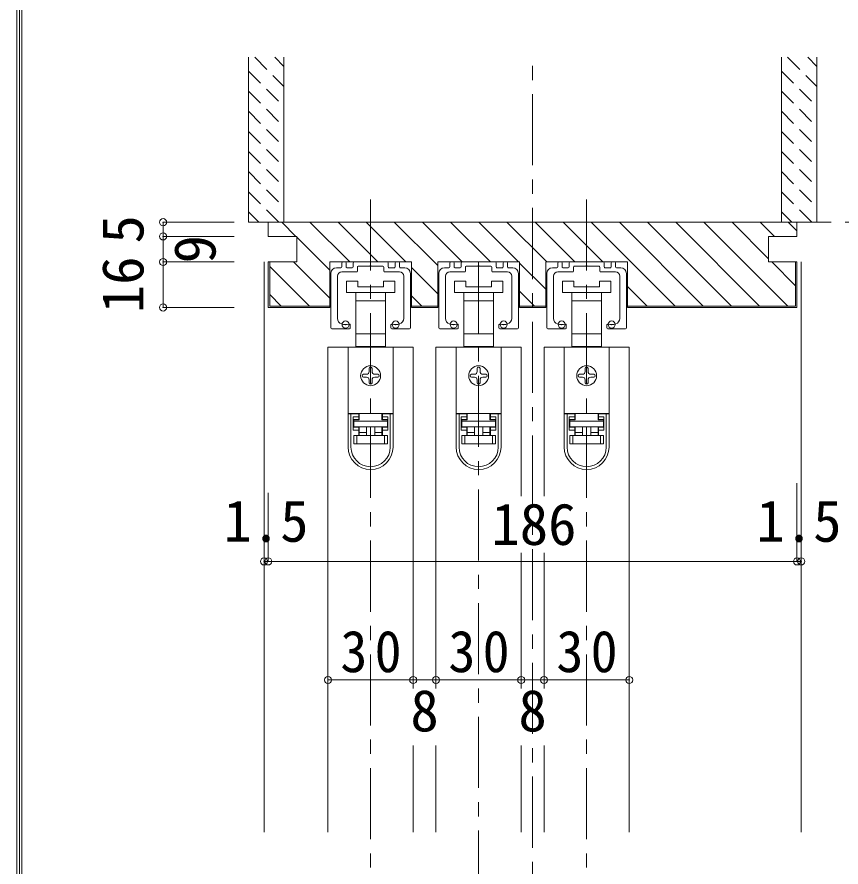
# Model space of a CAD drawing. Units: millimetres at full size, sheet at 1:5; details may follow other scales. Extents: x -957 to 993, y -689 to 708.
# Drawn here: x -957.2 to -667.3, y -216.7 to 82.2 of the extents above; entities that cross this region are included whole.
import ezdxf
from ezdxf.enums import TextEntityAlignment as Align

# ---------------------------------------------------------------- set-up
doc = ezdxf.new("R2010")
doc.units = ezdxf.units.MM
doc.header["$LTSCALE"] = 5
doc.header["$PDMODE"] = 32
doc.header["$PDSIZE"] = 2.5
doc.linetypes.add('CHAIN1', pattern=[8, 5, -1, 1, -1])
doc.linetypes.add('DASHED1', pattern=[1.8, 1.2, -0.6])
doc.layers.add('0-B_寸法', color=7, linetype='Continuous', lineweight=9)
doc.layers.add('F-1_枠', color=6, linetype='Continuous', lineweight=9)
doc.styles.add('ＭＳ ゴシック', font='')
doc.styles.get('ＭＳ ゴシック').set_extended_font_data('MS Gothic')

# ---------------------------------------------------------------- blocks, each defined once
blk = doc.blocks.new('01')
at = {"layer": '0-B_寸法'}
for p, q in [((-10.15, 6.02), (-10.15, 7.42)), ((-8.95, 7.72), (-9.85, 7.72)), ((-8.65, 6.02), (-8.65, 7.42)), ((-6.15, 7.42), (-6.15, 6.02)), ((-5.85, 7.72), (5.85, 7.72)), ((-4.35, 6.22), (-0.3, 6.22)), ((0, 6.52), (-0.3, 6.22)), ((0, 6.52), (0.3, 6.22)), ((4.35, 6.22), (0.3, 6.22)), ((6.15, 7.42), (6.15, 6.02)), ((8.65, 6.02), (8.65, 7.42)), ((8.95, 7.72), (9.85, 7.72)), ((10.15, 6.02), (10.15, 7.42)), ((-14, 3.72), (-14, -15.48)), ((-12, 5.72), (-10.45, 5.72)), ((-10.15, 4.22), (-4.95, 4.22)), ((-6.45, 5.72), (-8.35, 5.72)), ((-4.65, 4.52), (-4.65, 5.92)), ((4.65, 4.52), (4.65, 5.92)), ((10.15, 4.22), (4.95, 4.22)), ((6.45, 5.72), (8.35, 5.72)), ((12, 5.72), (10.45, 5.72)), ((14, 3.72), (14, -15.48)), ((-11.65, 2.72), (-11.65, -12.157)), ((11.65, 2.72), (11.65, -12.157)), ((-7.15, -15.48), (-7.15, -14.405)), ((7.15, -15.48), (7.15, -14.405)), ((-13.7, -15.78), (-7.45, -15.78)), ((13.7, -15.78), (7.45, -15.78))]:
    blk.add_line(p, q, dxfattribs=at)
for centre, radius, start, end in [((-10.45, 6.02), 0.3, 270, 0), ((-9.85, 7.42), 0.3, 90, 180), ((-8.95, 7.42), 0.3, 0, 90), ((-8.35, 6.02), 0.3, 180, 270), ((-6.45, 6.02), 0.3, 270, 0), ((-5.85, 7.42), 0.3, 90, 180), ((-4.35, 5.92), 0.3, 90, 180), ((4.35, 5.92), 0.3, 0, 90), ((5.85, 7.42), 0.3, 0, 90), ((6.45, 6.02), 0.3, 180, 270), ((8.35, 6.02), 0.3, 270, 0), ((8.95, 7.42), 0.3, 90, 180), ((9.85, 7.42), 0.3, 0, 90), ((10.45, 6.02), 0.3, 180, 270), ((-12, 3.72), 2, 90, 180), ((-10.15, 2.72), 1.5, 90, 180), ((-4.95, 4.52), 0.3, 270, 0), ((4.95, 4.52), 0.3, 180, 270), ((10.15, 2.72), 1.5, 0, 90), ((12, 3.72), 2, 0, 90), ((-9.65, -12.157), 2, 180, 253.54075), ((-8.8, -9.28), 5, 253.54075, 284.75682), ((-7.45, -14.405), 0.3, 0, 104.75682), ((7.45, -14.405), 0.3, 75.24318, 180), ((8.8, -9.28), 5, 255.24318, 286.45925), ((9.65, -12.157), 2, 286.45925, 0), ((-13.7, -15.48), 0.3, 180, 270), ((-7.45, -15.48), 0.3, 270, 0), ((7.45, -15.48), 0.3, 180, 270), ((13.7, -15.48), 0.3, 270, 0)]:
    blk.add_arc(centre, radius, start, end, dxfattribs=at)
for p in [(-8.8, -14.28), (8.8, -14.28)]:
    blk.add_point(p, dxfattribs=at)

msp = doc.modelspace()

# ---------------------------------------------------------------- linework, layer by layer
at = {"layer": '0-B_寸法'}
for p, q in [((-875.816, 68.058), (-875.816, 10.058)), ((-863.316, 68.058), (-863.316, 10.058)), ((-688.316, 68.058), (-688.316, 10.058)), ((-675.816, 68.058), (-675.816, 10.058)), ((-875.816, 10.058), (-863.316, 10.058)), ((-868.816, 10.058), (-870.316, 10.058)), ((-868.816, 5.058), (-868.816, 10.058)), ((-859.068, 5.058), (-864.068, 10.058)), ((-840.169, -3.942), (-854.169, 10.058)), ((-830.269, -3.942), (-844.269, 10.058)), ((-820.37, -3.942), (-834.37, 10.058)), ((-809.216, -5.196), (-824.47, 10.058)), ((-800.571, -3.942), (-814.571, 10.058)), ((-790.671, -3.942), (-804.671, 10.058)), ((-780.772, -3.942), (-794.772, 10.058)), ((-770.872, -3.942), (-784.872, 10.058)), ((-760.973, -3.942), (-774.973, 10.058)), ((-751.073, -3.942), (-765.073, 10.058)), ((-725.674, -19.442), (-755.174, 10.058)), ((-715.774, -19.442), (-745.274, 10.058)), ((-705.875, -19.442), (-735.375, 10.058)), ((-695.975, -19.442), (-725.475, 10.058)), ((-686.076, -19.442), (-715.576, 10.058)), ((-692.816, -2.802), (-705.676, 10.058)), ((-690.777, 5.058), (-695.777, 10.058)), ((-688.316, 10.058), (-675.816, 10.058)), ((-682.816, 6.997), (-685.877, 10.058)), ((-681.316, 10.058), (-682.816, 10.058)), ((-847.216, -6.794), (-858.816, 4.806)), ((-870.316, -204.442), (-870.316, -3.942)), ((-868.316, -3.942), (-868.316, -19.442)), ((-854.367, -19.442), (-868.316, -5.493)), ((-847.216, -16.694), (-859.968, -3.942)), ((-818.416, -3.942), (-847.216, -3.942)), ((-847.216, -19.942), (-847.216, -3.942)), ((-809.216, -15.096), (-818.416, -5.896)), ((-780.416, -3.942), (-809.216, -3.942)), ((-809.216, -19.942), (-809.216, -3.942)), ((-780.416, -19.942), (-780.416, -3.942)), ((-771.216, -13.498), (-780.416, -4.298)), ((-742.416, -3.942), (-771.216, -3.942)), ((-771.216, -19.942), (-771.216, -3.942)), ((-742.416, -19.942), (-742.416, -3.942)), ((-683.316, -12.302), (-691.676, -3.942)), ((-683.316, -3.942), (-683.316, -19.442)), ((-682.816, -3.942), (-682.816, -19.942)), ((-681.316, -204.442), (-681.316, -3.942)), ((-841.316, -14.642), (-841.316, -10.642)), ((-841.316, -10.642), (-837.316, -10.642)), ((-837.316, -10.642), (-837.316, -12.642)), ((-828.316, -10.642), (-824.316, -10.642)), ((-828.316, -12.642), (-828.316, -10.642)), ((-824.316, -10.642), (-824.316, -14.642)), ((-803.316, -14.642), (-803.316, -10.642)), ((-803.316, -10.642), (-799.316, -10.642)), ((-799.316, -10.642), (-799.316, -12.642)), ((-790.316, -10.642), (-786.316, -10.642)), ((-790.316, -12.642), (-790.316, -10.642)), ((-786.316, -10.642), (-786.316, -14.642)), ((-765.316, -14.642), (-765.316, -10.642)), ((-765.316, -10.642), (-761.316, -10.642)), ((-761.316, -10.642), (-761.316, -12.642)), ((-752.316, -10.642), (-748.316, -10.642)), ((-752.316, -12.642), (-752.316, -10.642)), ((-748.316, -10.642), (-748.316, -14.642)), ((-832.816, -14.642), (-841.316, -14.642)), ((-838.066, -17.642), (-838.066, -14.642)), ((-837.316, -12.642), (-828.316, -12.642)), ((-824.316, -14.642), (-832.816, -14.642)), ((-827.566, -14.642), (-827.566, -17.642)), ((-794.816, -14.642), (-803.316, -14.642)), ((-800.066, -17.642), (-800.066, -14.642)), ((-799.316, -12.642), (-790.316, -12.642)), ((-786.316, -14.642), (-794.816, -14.642)), ((-789.566, -14.642), (-789.566, -17.642)), ((-775.17, -19.442), (-780.416, -14.196)), ((-756.816, -14.642), (-765.316, -14.642)), ((-762.066, -17.642), (-762.066, -14.642)), ((-761.316, -12.642), (-752.316, -12.642)), ((-748.316, -14.642), (-756.816, -14.642)), ((-751.566, -14.642), (-751.566, -17.642)), ((-735.573, -19.442), (-742.416, -12.599)), ((-864.267, -19.442), (-868.316, -15.393)), ((-832.816, -17.642), (-838.066, -17.642)), ((-838.066, -29.242), (-838.066, -17.642)), ((-827.566, -17.642), (-832.816, -17.642)), ((-827.566, -17.642), (-827.566, -29.242)), ((-814.769, -19.442), (-818.416, -15.795)), ((-794.816, -17.642), (-800.066, -17.642)), ((-800.066, -29.242), (-800.066, -17.642)), ((-789.566, -17.642), (-794.816, -17.642)), ((-789.566, -17.642), (-789.566, -29.242)), ((-756.816, -17.642), (-762.066, -17.642)), ((-762.066, -29.242), (-762.066, -17.642)), ((-751.566, -17.642), (-756.816, -17.642)), ((-751.566, -17.642), (-751.566, -29.242)), ((-868.816, -19.942), (-847.216, -19.942)), ((-868.316, -19.442), (-847.216, -19.442)), ((-809.216, -19.442), (-818.416, -19.442)), ((-771.216, -19.442), (-780.416, -19.442)), ((-771.216, -19.942), (-780.416, -19.942)), ((-683.316, -19.442), (-742.416, -19.442)), ((-682.816, -19.942), (-742.416, -19.942)), ((-838.066, -33.642), (-838.066, -29.242)), ((-838.066, -29.242), (-832.816, -29.242)), ((-832.816, -29.242), (-827.566, -29.242)), ((-827.566, -29.242), (-827.566, -33.642)), ((-800.066, -33.642), (-800.066, -29.242)), ((-800.066, -29.242), (-794.816, -29.242)), ((-794.816, -29.242), (-789.566, -29.242)), ((-789.566, -29.242), (-789.566, -33.642)), ((-762.066, -33.642), (-762.066, -29.242)), ((-762.066, -29.242), (-756.816, -29.242)), ((-756.816, -29.242), (-751.566, -29.242)), ((-751.566, -29.242), (-751.566, -33.642)), ((-847.816, -33.942), (-847.816, -204.442)), ((-817.816, -33.942), (-847.816, -33.942)), ((-840.716, -33.942), (-840.716, -57.242)), ((-840.716, -33.942), (-824.916, -33.942)), ((-836.816, -33.642), (-838.066, -33.642)), ((-836.816, -33.942), (-836.816, -33.642)), ((-827.566, -33.642), (-828.816, -33.642)), ((-824.916, -33.942), (-824.916, -57.242)), ((-817.816, -33.942), (-817.816, -153.942)), ((-809.816, -33.942), (-809.816, -153.942)), ((-779.816, -33.942), (-809.816, -33.942)), ((-802.716, -33.942), (-802.716, -57.242)), ((-802.716, -33.942), (-786.916, -33.942)), ((-798.816, -33.642), (-800.066, -33.642)), ((-798.816, -33.942), (-798.816, -33.642)), ((-789.566, -33.642), (-790.816, -33.642)), ((-786.916, -33.942), (-786.916, -57.242)), ((-779.816, -33.942), (-779.816, -86.246)), ((-771.816, -33.942), (-771.816, -86.246)), ((-741.816, -33.942), (-771.816, -33.942)), ((-764.716, -33.942), (-764.716, -57.242)), ((-764.716, -33.942), (-748.916, -33.942)), ((-760.816, -33.642), (-762.066, -33.642)), ((-760.816, -33.942), (-760.816, -33.642)), ((-751.566, -33.642), (-752.816, -33.642)), ((-748.916, -33.942), (-748.916, -57.242)), ((-741.816, -33.942), (-741.816, -204.442)), ((-833.316, -42.442), (-833.316, -41.442)), ((-832.316, -41.442), (-832.316, -42.442)), ((-795.316, -42.442), (-795.316, -41.442)), ((-794.316, -41.442), (-794.316, -42.442)), ((-757.316, -42.442), (-757.316, -41.442)), ((-756.316, -41.442), (-756.316, -42.442)), ((-835.316, -43.442), (-834.316, -43.442)), ((-834.316, -44.442), (-835.316, -44.442)), ((-831.316, -43.442), (-830.316, -43.442)), ((-830.316, -44.442), (-831.316, -44.442)), ((-797.316, -43.442), (-796.316, -43.442)), ((-796.316, -44.442), (-797.316, -44.442)), ((-793.316, -43.442), (-792.316, -43.442)), ((-792.316, -44.442), (-793.316, -44.442)), ((-759.316, -43.442), (-758.316, -43.442)), ((-758.316, -44.442), (-759.316, -44.442)), ((-755.316, -43.442), (-754.316, -43.442)), ((-754.316, -44.442), (-755.316, -44.442)), ((-833.316, -46.442), (-833.316, -45.442)), ((-832.316, -45.442), (-832.316, -46.442)), ((-795.316, -46.442), (-795.316, -45.442)), ((-794.316, -45.442), (-794.316, -46.442)), ((-757.316, -46.442), (-757.316, -45.442)), ((-756.316, -45.442), (-756.316, -46.442)), ((-840.716, -57.242), (-840.716, -57.342)), ((-840.716, -57.242), (-824.916, -57.242)), ((-840.716, -69.042), (-840.716, -57.342)), ((-839.716, -57.342), (-837.016, -57.342)), ((-838.916, -63.042), (-838.916, -58.342)), ((-837.016, -58.342), (-838.916, -58.342)), ((-838.716, -59.442), (-836.816, -59.442)), ((-838.716, -59.942), (-838.716, -59.442)), ((-837.716, -57.242), (-837.716, -57.342)), ((-837.016, -58.342), (-837.016, -57.342)), ((-836.816, -57.242), (-836.816, -59.442)), ((-828.816, -59.442), (-828.816, -57.242)), ((-828.816, -59.442), (-826.916, -59.442)), ((-828.616, -57.342), (-828.616, -58.342)), ((-828.616, -57.342), (-825.916, -57.342)), ((-826.716, -58.342), (-828.616, -58.342)), ((-828.616, -58.342), (-828.616, -59.342)), ((-828.616, -59.342), (-826.716, -59.342)), ((-827.916, -57.342), (-827.916, -57.242)), ((-826.916, -59.442), (-826.916, -59.942)), ((-826.716, -58.342), (-826.716, -63.042)), ((-825.916, -69.042), (-825.916, -57.342)), ((-825.916, -57.342), (-824.916, -57.342)), ((-824.916, -57.242), (-824.916, -57.342)), ((-824.916, -57.342), (-824.916, -69.042)), ((-802.716, -57.242), (-802.716, -57.342)), ((-802.716, -57.242), (-786.916, -57.242)), ((-802.716, -69.042), (-802.716, -57.342)), ((-801.716, -57.342), (-799.016, -57.342)), ((-800.916, -63.042), (-800.916, -58.342)), ((-799.016, -58.342), (-800.916, -58.342)), ((-800.716, -59.442), (-798.816, -59.442)), ((-800.716, -59.942), (-800.716, -59.442)), ((-799.716, -57.242), (-799.716, -57.342)), ((-799.016, -58.342), (-799.016, -57.342)), ((-798.816, -57.242), (-798.816, -59.442)), ((-790.816, -59.442), (-790.816, -57.242)), ((-790.816, -59.442), (-788.916, -59.442)), ((-790.616, -57.342), (-790.616, -58.342)), ((-790.616, -57.342), (-787.916, -57.342)), ((-788.716, -58.342), (-790.616, -58.342)), ((-790.616, -58.342), (-790.616, -59.342)), ((-790.616, -59.342), (-788.716, -59.342)), ((-789.916, -57.342), (-789.916, -57.242)), ((-788.916, -59.442), (-788.916, -59.942)), ((-788.716, -58.342), (-788.716, -63.042)), ((-787.916, -69.042), (-787.916, -57.342)), ((-787.916, -57.342), (-786.916, -57.342)), ((-786.916, -57.242), (-786.916, -57.342)), ((-786.916, -57.342), (-786.916, -69.042)), ((-764.716, -57.242), (-764.716, -57.342)), ((-764.716, -57.242), (-748.916, -57.242)), ((-764.716, -69.042), (-764.716, -57.342)), ((-763.716, -57.342), (-761.016, -57.342)), ((-762.916, -63.042), (-762.916, -58.342)), ((-761.016, -58.342), (-762.916, -58.342)), ((-762.716, -59.442), (-760.816, -59.442)), ((-762.716, -59.942), (-762.716, -59.442)), ((-761.716, -57.242), (-761.716, -57.342)), ((-761.016, -58.342), (-761.016, -57.342)), ((-760.816, -57.242), (-760.816, -59.442)), ((-752.816, -59.442), (-752.816, -57.242)), ((-752.816, -59.442), (-750.916, -59.442)), ((-752.616, -57.342), (-752.616, -58.342)), ((-752.616, -57.342), (-749.916, -57.342)), ((-750.716, -58.342), (-752.616, -58.342)), ((-752.616, -58.342), (-752.616, -59.342)), ((-752.616, -59.342), (-750.716, -59.342)), ((-751.916, -57.342), (-751.916, -57.242)), ((-750.916, -59.442), (-750.916, -59.942)), ((-750.716, -58.342), (-750.716, -63.042)), ((-749.916, -69.042), (-749.916, -57.342)), ((-749.916, -57.342), (-748.916, -57.342)), ((-748.916, -57.242), (-748.916, -57.342)), ((-748.916, -57.342), (-748.916, -69.042)), ((-837.016, -62.042), (-838.916, -62.042)), ((-837.016, -63.042), (-837.016, -62.042)), ((-836.816, -61.942), (-836.816, -63.942)), ((-834.316, -61.942), (-834.316, -64.942)), ((-831.316, -61.942), (-831.316, -64.942)), ((-828.816, -63.942), (-828.816, -61.942)), ((-799.016, -62.042), (-800.916, -62.042)), ((-799.016, -63.042), (-799.016, -62.042)), ((-798.816, -61.942), (-798.816, -63.942)), ((-796.316, -61.942), (-796.316, -64.942)), ((-793.316, -61.942), (-793.316, -64.942)), ((-790.816, -63.942), (-790.816, -61.942)), ((-761.016, -62.042), (-762.916, -62.042)), ((-761.016, -63.042), (-761.016, -62.042)), ((-760.816, -61.942), (-760.816, -63.942)), ((-758.316, -61.942), (-758.316, -64.942)), ((-755.316, -61.942), (-755.316, -64.942)), ((-752.816, -63.942), (-752.816, -61.942)), ((-838.916, -63.042), (-837.016, -63.042)), ((-838.716, -64.942), (-838.716, -67.942)), ((-837.716, -64.942), (-838.716, -64.942)), ((-837.716, -67.942), (-837.716, -64.942)), ((-827.916, -64.942), (-837.716, -64.942)), ((-837.016, -64.942), (-837.016, -63.042)), ((-828.816, -63.942), (-831.316, -63.942)), ((-828.816, -64.942), (-828.816, -63.942)), ((-828.616, -63.042), (-826.716, -63.042)), ((-828.616, -63.042), (-828.616, -64.942)), ((-827.916, -64.942), (-827.916, -67.942)), ((-826.916, -64.942), (-827.916, -64.942)), ((-826.916, -67.942), (-826.916, -64.942)), ((-800.916, -63.042), (-799.016, -63.042)), ((-800.716, -64.942), (-800.716, -67.942)), ((-799.716, -64.942), (-800.716, -64.942)), ((-799.716, -67.942), (-799.716, -64.942)), ((-789.916, -64.942), (-799.716, -64.942)), ((-799.016, -64.942), (-799.016, -63.042)), ((-790.816, -63.942), (-793.316, -63.942)), ((-790.816, -64.942), (-790.816, -63.942)), ((-790.616, -63.042), (-788.716, -63.042)), ((-790.616, -63.042), (-790.616, -64.942)), ((-789.916, -64.942), (-789.916, -67.942)), ((-788.916, -64.942), (-789.916, -64.942)), ((-788.916, -67.942), (-788.916, -64.942)), ((-762.916, -63.042), (-761.016, -63.042)), ((-762.716, -64.942), (-762.716, -67.942)), ((-761.716, -64.942), (-762.716, -64.942)), ((-761.716, -67.942), (-761.716, -64.942)), ((-751.916, -64.942), (-761.716, -64.942)), ((-761.016, -64.942), (-761.016, -63.042)), ((-752.816, -63.942), (-755.316, -63.942)), ((-752.816, -64.942), (-752.816, -63.942)), ((-752.616, -63.042), (-750.716, -63.042)), ((-752.616, -63.042), (-752.616, -64.942)), ((-751.916, -64.942), (-751.916, -67.942)), ((-750.916, -64.942), (-751.916, -64.942)), ((-750.916, -67.942), (-750.916, -64.942)), ((-838.716, -67.942), (-837.716, -67.942)), ((-837.716, -67.942), (-827.916, -67.942)), ((-827.916, -67.942), (-826.916, -67.942)), ((-800.716, -67.942), (-799.716, -67.942)), ((-799.716, -67.942), (-789.916, -67.942)), ((-789.916, -67.942), (-788.916, -67.942)), ((-762.716, -67.942), (-761.716, -67.942)), ((-761.716, -67.942), (-751.916, -67.942)), ((-751.916, -67.942), (-750.916, -67.942)), ((-682.816, -109.246), (-682.816, -81.688)), ((-779.816, -106.246), (-779.816, -153.942)), ((-771.816, -106.246), (-771.816, -153.942)), ((-817.816, -150.942), (-847.816, -150.942)), ((-809.816, -150.942), (-817.816, -150.942)), ((-779.816, -150.942), (-809.816, -150.942)), ((-771.816, -150.942), (-779.816, -150.942)), ((-741.816, -150.942), (-771.816, -150.942)), ((-817.816, -173.942), (-817.816, -204.442)), ((-809.816, -173.942), (-809.816, -204.442)), ((-779.816, -173.942), (-779.816, -204.442)), ((-771.816, -173.942), (-771.816, -204.442))]:
    msp.add_line(p, q, dxfattribs=at)
at = {"layer": '0-B_寸法', "linetype": 'DASHED1'}
for p, q in [((-873.598, 68.058), (-863.316, 57.776)), ((-866.527, 68.058), (-863.316, 64.847)), ((-686.098, 68.058), (-675.816, 57.776)), ((-679.027, 68.058), (-675.816, 64.847)), ((-875.816, 63.205), (-863.316, 50.705)), ((-688.316, 63.205), (-675.816, 50.705)), ((-875.816, 56.134), (-863.316, 43.634)), ((-688.316, 56.134), (-675.816, 43.634)), ((-875.816, 49.062), (-863.316, 36.562)), ((-688.316, 49.062), (-675.816, 36.562)), ((-875.816, 41.991), (-863.316, 29.491)), ((-688.316, 41.991), (-675.816, 29.491)), ((-875.816, 34.92), (-863.316, 22.42)), ((-688.316, 34.92), (-675.816, 22.42)), ((-875.816, 27.849), (-863.316, 15.349)), ((-688.316, 27.849), (-675.816, 15.349)), ((-875.816, 20.778), (-865.096, 10.058)), ((-688.316, 20.778), (-677.596, 10.058)), ((-875.816, 13.707), (-872.167, 10.058)), ((-688.316, 13.707), (-684.667, 10.058))]:
    msp.add_line(p, q, dxfattribs=at)
at = {"layer": '0-B_寸法', "linetype": 'CHAIN1'}
for p, q in [((-775.816, -449.942), (-775.816, 68.058)), ((-832.816, 18.058), (-832.816, -439.942)), ((-756.816, 18.058), (-756.816, -439.942)), ((-905.816, 10.058), (-507.316, 10.058)), ((-794.816, -3.942), (-794.816, -439.942))]:
    msp.add_line(p, q, dxfattribs=at)
at = {"layer": '0-B_寸法', "color": 4}
for p, q in [((-905.816, 10.058), (-905.816, 5.058)), ((-905.816, 10.058), (-880.816, 10.058)), ((-905.816, 5.058), (-880.816, 5.058)), ((-905.816, 5.058), (-905.816, -3.942)), ((-905.816, -3.942), (-880.816, -3.942)), ((-905.816, -3.942), (-905.816, -19.942)), ((-905.816, -19.942), (-880.816, -19.942)), ((-870.316, -109.246), (-870.316, -85.188)), ((-868.816, -109.246), (-868.816, -85.188)), ((-682.816, -109.246), (-682.816, -85.188)), ((-681.316, -109.246), (-681.316, -85.188)), ((-870.316, -109.246), (-868.816, -109.246)), ((-682.816, -109.246), (-681.316, -109.246))]:
    msp.add_line(p, q, dxfattribs=at)
at = {"layer": '0-B_寸法'}
for points in [[(-868.816, 10.058), (-682.816, 10.058), (-682.816, 5.058), (-692.816, 5.058), (-692.816, -3.942), (-682.816, -3.942)], [(-868.816, 5.058), (-858.816, 5.058), (-858.816, -3.942), (-868.816, -3.942), (-868.816, -19.942)], [(-809.216, -19.942), (-818.416, -19.942), (-818.416, -3.942)], [(-836.816, -33.642), (-828.816, -33.642), (-828.816, -33.942)], [(-798.816, -33.642), (-790.816, -33.642), (-790.816, -33.942)], [(-760.816, -33.642), (-752.816, -33.642), (-752.816, -33.942)], [(-840.716, -57.342), (-839.716, -57.342), (-839.716, -69.042)], [(-838.916, -59.342), (-837.016, -59.342), (-837.016, -58.342)], [(-802.716, -57.342), (-801.716, -57.342), (-801.716, -69.042)], [(-800.916, -59.342), (-799.016, -59.342), (-799.016, -58.342)], [(-764.716, -57.342), (-763.716, -57.342), (-763.716, -69.042)], [(-762.916, -59.342), (-761.016, -59.342), (-761.016, -58.342)], [(-826.716, -62.042), (-828.616, -62.042), (-828.616, -63.042)], [(-788.716, -62.042), (-790.616, -62.042), (-790.616, -63.042)], [(-750.716, -62.042), (-752.616, -62.042), (-752.616, -63.042)], [(-834.316, -63.942), (-836.816, -63.942), (-836.816, -64.942)], [(-796.316, -63.942), (-798.816, -63.942), (-798.816, -64.942)], [(-758.316, -63.942), (-760.816, -63.942), (-760.816, -64.942)], [(-682.816, -109.246), (-868.816, -109.246), (-868.816, -85.188)]]:
    msp.add_lwpolyline(points, dxfattribs=at)
for points in [[(-838.716, -61.942), (-826.916, -61.942), (-826.916, -59.942), (-838.716, -59.942)], [(-800.716, -61.942), (-788.916, -61.942), (-788.916, -59.942), (-800.716, -59.942)], [(-762.716, -61.942), (-750.916, -61.942), (-750.916, -59.942), (-762.716, -59.942)]]:
    msp.add_lwpolyline(points, close=True, dxfattribs=at)
for centre in [(-832.816, -43.942), (-794.816, -43.942), (-756.816, -43.942)]:
    msp.add_circle(centre, 3.5, dxfattribs=at)
for centre, radius, start, end in [((-832.816, -41.442), 0.5, 90, 180), ((-832.816, -41.442), 0.5, 0, 90), ((-794.816, -41.442), 0.5, 90, 180), ((-794.816, -41.442), 0.5, 0, 90), ((-756.816, -41.442), 0.5, 90, 180), ((-756.816, -41.442), 0.5, 0, 90), ((-835.316, -43.942), 0.5, 90, 180), ((-835.316, -43.942), 0.5, 180, 270), ((-834.316, -42.442), 1, 270, 0), ((-834.316, -45.442), 1, 0, 90), ((-831.316, -42.442), 1, 180, 270), ((-831.316, -45.442), 1, 90, 180), ((-830.316, -43.942), 0.5, 0, 90), ((-830.316, -43.942), 0.5, 270, 0), ((-797.316, -43.942), 0.5, 90, 180), ((-797.316, -43.942), 0.5, 180, 270), ((-796.316, -42.442), 1, 270, 0), ((-796.316, -45.442), 1, 0, 90), ((-793.316, -42.442), 1, 180, 270), ((-793.316, -45.442), 1, 90, 180), ((-792.316, -43.942), 0.5, 0, 90), ((-792.316, -43.942), 0.5, 270, 0), ((-759.316, -43.942), 0.5, 90, 180), ((-759.316, -43.942), 0.5, 180, 270), ((-758.316, -42.442), 1, 270, 0), ((-758.316, -45.442), 1, 0, 90), ((-755.316, -42.442), 1, 180, 270), ((-755.316, -45.442), 1, 90, 180), ((-754.316, -43.942), 0.5, 0, 90), ((-754.316, -43.942), 0.5, 270, 0), ((-832.816, -46.442), 0.5, 180, 270), ((-832.816, -46.442), 0.5, 270, 0), ((-794.816, -46.442), 0.5, 180, 270), ((-794.816, -46.442), 0.5, 270, 0), ((-756.816, -46.442), 0.5, 180, 270), ((-756.816, -46.442), 0.5, 270, 0), ((-832.816, -69.042), 7.9, 180, 0), ((-832.816, -69.042), 6.9, 180, 0), ((-794.816, -69.042), 7.9, 180, 0), ((-794.816, -69.042), 6.9, 180, 0), ((-756.816, -69.042), 7.9, 180, 0), ((-756.816, -69.042), 6.9, 180, 0)]:
    msp.add_arc(centre, radius, start, end, dxfattribs=at)
for p in [(-905.816, 10.058), (-905.816, 5.058), (-905.816, -3.942), (-905.816, -19.942), (-870.316, -109.246), (-868.816, -109.246), (-682.816, -109.246), (-681.316, -109.246), (-847.816, -150.942), (-817.816, -150.942), (-809.816, -150.942), (-779.816, -150.942), (-771.816, -150.942), (-741.816, -150.942)]:
    msp.add_point(p, dxfattribs=at)
at = {"layer": 'F-1_枠'}
for p, q in [((-957.218, 707.602), (-957.218, -689.065)), ((-956.385, 707.602), (-956.385, -689.065)), ((-955.551, 707.602), (-955.551, -689.065))]:
    msp.add_line(p, q, dxfattribs=at)

# ---------------------------------------------------------------- block references
at = {"layer": '0-B_寸法'}
for p in [(-832.816, -11.662), (-794.816, -11.662), (-756.816, -11.662)]:
    msp.add_blockref('01', p, dxfattribs=at)

# ---------------------------------------------------------------- texts
at = {"layer": '0-B_寸法', "style": 'ＭＳ ゴシック'}
for s, p in [('5', (-908.316, 2.558)), ('9', (-882.955, -4.442)), ('16', (-908.316, -21.942))]:
    msp.add_text(s, height=14.66, rotation=90, dxfattribs=at).set_placement(p, align=Align.BOTTOM_LEFT)
for s, p in [('1.5', (-884.566, -106.746)), ('186', (-790.316, -107.864)), ('1.5', (-697.066, -106.746)), ('8', (-818.816, -173.442)), ('8', (-780.816, -173.442))]:
    msp.add_text(s, height=14.66, dxfattribs=at).set_placement(p, align=Align.BOTTOM_LEFT)
at = {"layer": '0-B_寸法', "char_height": 14.66, "attachment_point": 7, "style": 'ＭＳ ゴシック'}
for insert in [(-843.441, -148.442), (-805.441, -148.442), (-767.441, -148.442)]:
    msp.add_mtext('\\T1.27;\\W0.95;30', dxfattribs=dict(at, insert=insert))

doc.saveas('drawing.dxf')
